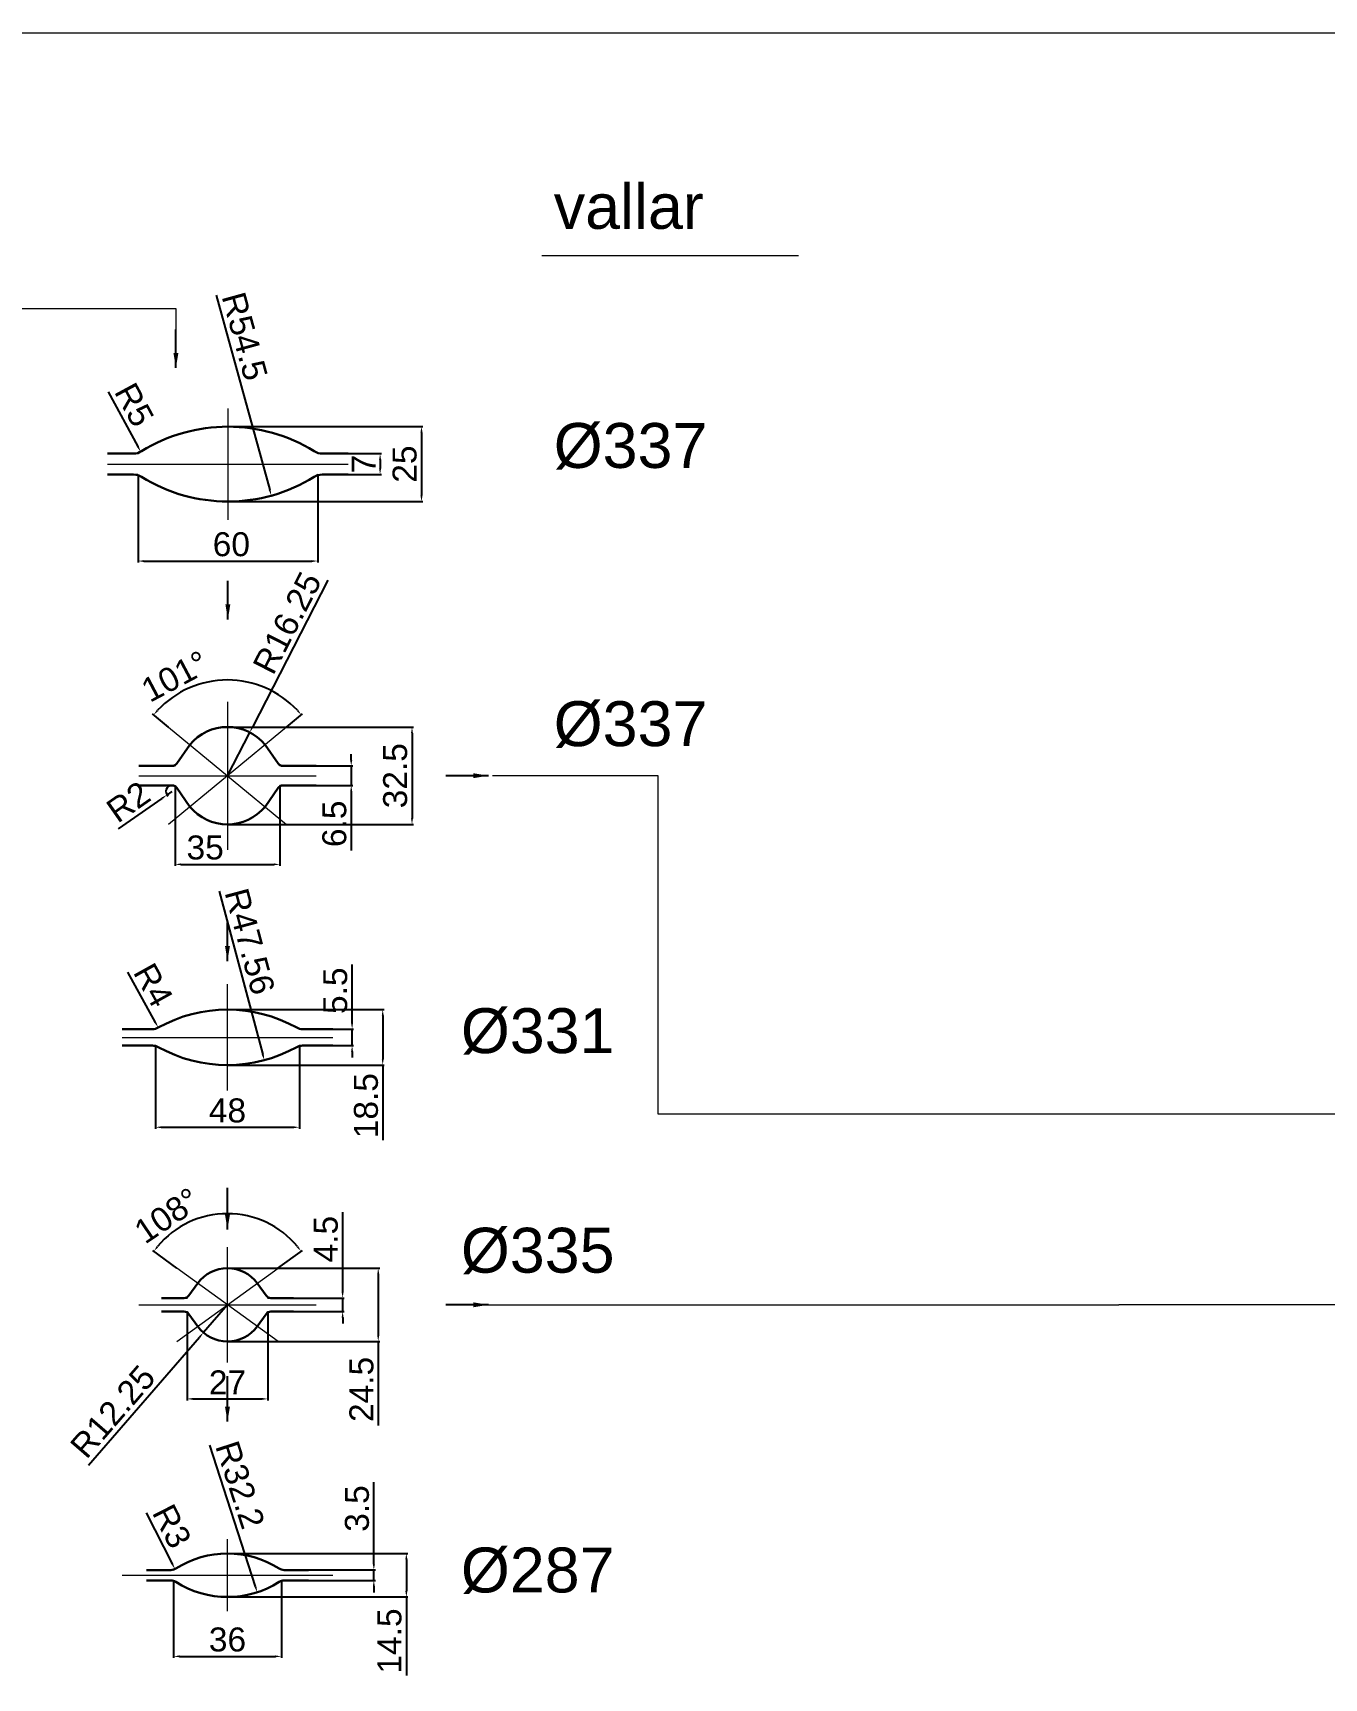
# Model space of a CAD drawing. Header units: millimetres. Extents: x 1526 to 31626, y -4643 to 9189.
# Drawn here: x 29523 to 30385, y 1767 to 2865 of the extents above; entities that cross this region are included whole.
import ezdxf

# ---------------------------------------------------------------- set-up
doc = ezdxf.new("R2010")
doc.units = ezdxf.units.MM
for name, color, linetype, lineweight in [('图层1', 7, 'Continuous', 30), ('图层2', 1, 'Continuous', 13), ('图层4', 250, 'Continuous', 13)]:
    doc.layers.add(name, color=color, linetype=linetype, lineweight=lineweight)
doc.styles.get("Standard").update_dxf_attribs({"font": 'arial.ttf'})
doc.dimstyles.new('ISO-25', dxfattribs={"dimtxt": 2.5, "dimasz": 2.5, "dimexe": 1.25, "dimexo": 0.625, "dimtad": 1, "dimtxsty": 'Standard', "dimcen": 2.5, "dimadec": 0, "dimazin": 0, "dimtfac": 1, "dimtmove": 0, "dimatfit": 3, "dimfxl": 1, "dimarcsym": 0})
doc.dimstyles.new('ISO-25$0', dxfattribs={"dimscale": 2, "dimtxt": 4, "dimasz": 3, "dimexe": 0.5, "dimexo": 0, "dimgap": 1, "dimtad": 1, "dimtxsty": 'Standard', "dimcen": 3, "dimclrd": 150, "dimclre": 150, "dimadec": 0, "dimazin": 0, "dimtfac": 1, "dimtmove": 0, "dimatfit": 3, "dimfxl": 1, "dimlwd": -1, "dimarcsym": 0})
doc.dimstyles.new('ISO-25$4', dxfattribs={"dimscale": 3, "dimtxt": 4, "dimasz": 1, "dimexe": 0, "dimexo": 1, "dimtad": 1, "dimtih": 1, "dimtoh": 1, "dimtxsty": 'Standard', "dimcen": 2, "dimclrd": 5, "dimclre": 5, "dimclrt": 3, "dimadec": 0, "dimazin": 0, "dimtfac": 1, "dimtmove": 0, "dimatfit": 3, "dimfxl": 1, "dimarcsym": 0})

# ---------------------------------------------------------------- blocks, each defined once
blk = doc.blocks.new('*D1124')
at = {"layer": 'Defpoints', "color": 0, "transparency": 16777216}
for p in [(29653.1, 2213.1), (29653.1, 2176.1), (29756.7, 2176.1)]:
    blk.add_point(p, dxfattribs=at)
at = {"layer": '图层4', "color": 0, "lineweight": -2, "transparency": 16777216}
for p, q in [((29653.1, 2213.1), (29757.7, 2213.1)), ((29756.7, 2209.1), (29756.7, 2180.1)), ((29653.1, 2176.1), (29757.7, 2176.1)), ((29756.7, 2176.1), (29756.7, 2125.9))]:
    blk.add_line(p, q, dxfattribs=at)
at = {"layer": '图层4', "color": 0, "transparency": 16777216}
for points in [[(29756.1, 2209.1), (29757.4, 2209.1), (29756.7, 2213.1)], [(29756.1, 2180.1), (29757.4, 2180.1), (29756.7, 2176.1)]]:
    blk.add_solid(points, dxfattribs=at)
at = {"layer": '图层4', "color": 0, "lineweight": 13, "transparency": 16777216, "insert": (29745.6, 2149), "char_height": 16, "attachment_point": 5, "rotation": 90}
blk.add_mtext('18.5', dxfattribs=at)
blk = doc.blocks.new('*D1125')
at = {"layer": 'Defpoints', "color": 0, "transparency": 16777216}
for p in [(29723.4, 2200.1), (29736.3, 2200.1), (29723.4, 2189.1)]:
    blk.add_point(p, dxfattribs=at)
at = {"layer": '图层4', "color": 0, "lineweight": -2, "transparency": 16777216}
for p, q in [((29736.3, 2204.1), (29736.3, 2243.3)), ((29723.4, 2200.1), (29737.3, 2200.1)), ((29736.3, 2189.1), (29736.3, 2200.1)), ((29723.4, 2189.1), (29737.3, 2189.1)), ((29736.3, 2185.1), (29736.3, 2181.1))]:
    blk.add_line(p, q, dxfattribs=at)
at = {"layer": '图层4', "color": 0, "transparency": 16777216}
for points in [[(29735.6, 2204.1), (29736.9, 2204.1), (29736.3, 2200.1)], [(29735.6, 2185.1), (29736.9, 2185.1), (29736.3, 2189.1)]]:
    blk.add_solid(points, dxfattribs=at)
at = {"layer": '图层4', "color": 0, "lineweight": 13, "transparency": 16777216, "insert": (29725.1, 2225.7), "char_height": 16, "attachment_point": 5, "rotation": 90}
blk.add_mtext('5.5', dxfattribs=at)
blk = doc.blocks.new('*D1126')
at = {"layer": 'Defpoints', "color": 0, "transparency": 16777216}
for p in [(29605.1, 2189.1), (29701.1, 2189.1), (29701.1, 2134.6)]:
    blk.add_point(p, dxfattribs=at)
at = {"layer": '图层4', "color": 0, "lineweight": -2, "transparency": 16777216}
for p, q in [((29605.1, 2189.1), (29605.1, 2133.6)), ((29701.1, 2189.1), (29701.1, 2133.6)), ((29609.1, 2134.6), (29697.1, 2134.6))]:
    blk.add_line(p, q, dxfattribs=at)
at = {"layer": '图层4', "color": 0, "transparency": 16777216}
for points in [[(29609.1, 2135.2), (29609.1, 2133.9), (29605.1, 2134.6)], [(29697.1, 2135.2), (29697.1, 2133.9), (29701.1, 2134.6)]]:
    blk.add_solid(points, dxfattribs=at)
at = {"layer": '图层4', "color": 0, "lineweight": 13, "transparency": 16777216, "insert": (29653.1, 2145.7), "char_height": 16, "attachment_point": 5}
blk.add_mtext('48', dxfattribs=at)
blk = doc.blocks.new('*D1127')
at = {"layer": 'Defpoints', "color": 0, "transparency": 16777216}
for p in [(29653.1, 2271.2), (29677.7, 2179.3)]:
    blk.add_point(p, dxfattribs=at)
at = {"layer": '图层4', "color": 0, "lineweight": -2, "transparency": 16777216}
blk.add_line((29647.5, 2292.1), (29676.7, 2183.2), dxfattribs=at)
at = {"layer": '图层4', "color": 0, "transparency": 16777216}
blk.add_solid([(29677.3, 2183.4), (29676, 2183), (29677.7, 2179.3)], dxfattribs=at)
at = {"layer": '图层4', "color": 0, "lineweight": 13, "transparency": 16777216, "insert": (29668, 2258.6), "char_height": 16, "attachment_point": 5, "rotation": 284.9844}
blk.add_mtext('R47.56', dxfattribs=at)
blk = doc.blocks.new('*D1128')
at = {"layer": 'Defpoints', "color": 0, "transparency": 16777216}
for p in [(29603, 2208.1), (29606.9, 2201.1)]:
    blk.add_point(p, dxfattribs=at)
at = {"layer": '图层4', "color": 0, "lineweight": -2, "transparency": 16777216}
blk.add_line((29586.4, 2238), (29604.9, 2204.6), dxfattribs=at)
at = {"layer": '图层4', "color": 0, "transparency": 16777216}
blk.add_solid([(29605.5, 2204.9), (29604.4, 2204.3), (29606.9, 2201.1)], dxfattribs=at)
at = {"layer": '图层4', "color": 0, "lineweight": 13, "transparency": 16777216, "insert": (29603.7, 2229.5), "char_height": 16, "attachment_point": 5, "rotation": 299.0817}
blk.add_mtext('R4', dxfattribs=at)
blk = doc.blocks.new('*D1129')
at = {"layer": 'Defpoints', "color": 0, "transparency": 16777216}
for p in [(29671.9, 2073.9), (29619.4, 2040.6), (29686.8, 2040.6), (29619.4, 1991.6), (29686.8, 1991.6)]:
    blk.add_point(p, dxfattribs=at)
at = {"layer": '图层4', "color": 0, "lineweight": -2, "transparency": 16777216}
for p, q in [((29619.4, 2040.6), (29603.2, 2052.4)), ((29686.8, 2040.6), (29703.1, 2052.4))]:
    blk.add_line(p, q, dxfattribs=at)
blk.add_arc((29653.1, 2016.1), 60.8, 39.7731, 140.2269, dxfattribs=at)
at = {"layer": '图层4', "color": 0, "transparency": 16777216}
for points in [[(29606.9, 2054.5), (29605.9, 2055.3), (29604, 2051.8)], [(29700.3, 2055.3), (29699.3, 2054.5), (29702.3, 2051.8)]]:
    blk.add_solid(points, dxfattribs=at)
at = {"layer": '图层4', "color": 0, "lineweight": 13, "transparency": 16777216, "insert": (29612.8, 2075.6), "char_height": 16, "attachment_point": 5, "rotation": 34.1259}
blk.add_mtext('108%%D', dxfattribs=at)
blk = doc.blocks.new('*D1130')
at = {"layer": 'Defpoints', "color": 0, "transparency": 16777216}
for p in [(29626.1, 2011.6), (29680.1, 2011.6), (29680.1, 1953.3)]:
    blk.add_point(p, dxfattribs=at)
at = {"layer": '图层4', "color": 0, "lineweight": -2, "transparency": 16777216}
for p, q in [((29626.1, 2011.6), (29626.1, 1952.3)), ((29680.1, 2011.6), (29680.1, 1952.3)), ((29630.1, 1953.3), (29676.1, 1953.3))]:
    blk.add_line(p, q, dxfattribs=at)
at = {"layer": '图层4', "color": 0, "transparency": 16777216}
for points in [[(29630.1, 1953.9), (29630.1, 1952.6), (29626.1, 1953.3)], [(29676.1, 1953.9), (29676.1, 1952.6), (29680.1, 1953.3)]]:
    blk.add_solid(points, dxfattribs=at)
at = {"layer": '图层4', "color": 0, "lineweight": 13, "transparency": 16777216, "insert": (29653.1, 1964.3), "char_height": 16, "attachment_point": 5}
blk.add_mtext('27', dxfattribs=at)
blk = doc.blocks.new('*D1131')
at = {"layer": 'Defpoints', "color": 0, "transparency": 16777216}
for p in [(29697.2, 2020.6), (29730, 2020.6), (29697.2, 2011.6)]:
    blk.add_point(p, dxfattribs=at)
at = {"layer": '图层4', "color": 0, "lineweight": -2, "transparency": 16777216}
for p, q in [((29730, 2024.6), (29730, 2077.8)), ((29697.2, 2020.6), (29731, 2020.6)), ((29730, 2011.6), (29730, 2020.6)), ((29697.2, 2011.6), (29731, 2011.6)), ((29730, 2007.6), (29730, 2003.6))]:
    blk.add_line(p, q, dxfattribs=at)
at = {"layer": '图层4', "color": 0, "transparency": 16777216}
for points in [[(29729.3, 2024.6), (29730.6, 2024.6), (29730, 2020.6)], [(29729.3, 2007.6), (29730.6, 2007.6), (29730, 2011.6)]]:
    blk.add_solid(points, dxfattribs=at)
at = {"layer": '图层4', "color": 0, "lineweight": 13, "transparency": 16777216, "insert": (29718.8, 2059.9), "char_height": 16, "attachment_point": 5, "rotation": 90}
blk.add_mtext('4.5', dxfattribs=at)
blk = doc.blocks.new('*D1132')
at = {"layer": 'Defpoints', "color": 0, "transparency": 16777216}
for p in [(29653.1, 2040.6), (29653.1, 1991.6), (29753.7, 1991.6)]:
    blk.add_point(p, dxfattribs=at)
at = {"layer": '图层4', "color": 0, "lineweight": -2, "transparency": 16777216}
for p, q in [((29653.1, 2040.6), (29754.7, 2040.6)), ((29753.7, 2036.6), (29753.7, 1995.6)), ((29653.1, 1991.6), (29754.7, 1991.6)), ((29753.7, 1991.6), (29753.7, 1935.6))]:
    blk.add_line(p, q, dxfattribs=at)
at = {"layer": '图层4', "color": 0, "transparency": 16777216}
for points in [[(29753.1, 2036.6), (29754.4, 2036.6), (29753.7, 2040.6)], [(29753.1, 1995.6), (29754.4, 1995.6), (29753.7, 1991.6)]]:
    blk.add_solid(points, dxfattribs=at)
at = {"layer": '图层4', "color": 0, "lineweight": 13, "transparency": 16777216, "insert": (29742.6, 1959.6), "char_height": 16, "attachment_point": 5, "rotation": 90}
blk.add_mtext('24.5', dxfattribs=at)
blk = doc.blocks.new('*D1133')
at = {"layer": 'Defpoints', "color": 0, "transparency": 16777216}
for p in [(29617.1, 1832.1), (29689.1, 1832.1), (29689.1, 1781.4)]:
    blk.add_point(p, dxfattribs=at)
at = {"layer": '图层4', "color": 0, "lineweight": -2, "transparency": 16777216}
for p, q in [((29617.1, 1832.1), (29617.1, 1780.4)), ((29689.1, 1832.1), (29689.1, 1780.4)), ((29621.1, 1781.4), (29685.1, 1781.4))]:
    blk.add_line(p, q, dxfattribs=at)
at = {"layer": '图层4', "color": 0, "transparency": 16777216}
for points in [[(29621.1, 1782.1), (29621.1, 1780.8), (29617.1, 1781.4)], [(29685.1, 1782.1), (29685.1, 1780.8), (29689.1, 1781.4)]]:
    blk.add_solid(points, dxfattribs=at)
at = {"layer": '图层4', "color": 0, "lineweight": 13, "transparency": 16777216, "insert": (29653.1, 1792.6), "char_height": 16, "attachment_point": 5}
blk.add_mtext('36', dxfattribs=at)
blk = doc.blocks.new('*D1134')
at = {"layer": 'Defpoints', "color": 0, "transparency": 16777216}
for p in [(29653.1, 1850.1), (29653.1, 1821.1), (29772.5, 1821.1)]:
    blk.add_point(p, dxfattribs=at)
at = {"layer": '图层4', "color": 0, "lineweight": -2, "transparency": 16777216}
for p, q in [((29653.1, 1850.1), (29773.5, 1850.1)), ((29772.5, 1846.1), (29772.5, 1825.1)), ((29653.1, 1821.1), (29773.5, 1821.1)), ((29772.5, 1821.1), (29772.5, 1768.6))]:
    blk.add_line(p, q, dxfattribs=at)
at = {"layer": '图层4', "color": 0, "transparency": 16777216}
for points in [[(29771.8, 1846.1), (29773.2, 1846.1), (29772.5, 1850.1)], [(29771.8, 1825.1), (29773.2, 1825.1), (29772.5, 1821.1)]]:
    blk.add_solid(points, dxfattribs=at)
at = {"layer": '图层4', "color": 0, "lineweight": 13, "transparency": 16777216, "insert": (29761.3, 1791.7), "char_height": 16, "attachment_point": 5, "rotation": 90}
blk.add_mtext('14.5', dxfattribs=at)
blk = doc.blocks.new('*D1135')
at = {"layer": 'Defpoints', "color": 0, "transparency": 16777216}
for p in [(29707.2, 1839.1), (29750.8, 1839.1), (29707.2, 1832.1)]:
    blk.add_point(p, dxfattribs=at)
at = {"layer": '图层4', "color": 0, "lineweight": -2, "transparency": 16777216}
for p, q in [((29750.8, 1843.1), (29750.8, 1897.7)), ((29707.2, 1839.1), (29751.8, 1839.1)), ((29750.8, 1832.1), (29750.8, 1839.1)), ((29707.2, 1832.1), (29751.8, 1832.1)), ((29750.8, 1828.1), (29750.8, 1824.1))]:
    blk.add_line(p, q, dxfattribs=at)
at = {"layer": '图层4', "color": 0, "transparency": 16777216}
for points in [[(29750.1, 1843.1), (29751.5, 1843.1), (29750.8, 1839.1)], [(29750.1, 1828.1), (29751.5, 1828.1), (29750.8, 1832.1)]]:
    blk.add_solid(points, dxfattribs=at)
at = {"layer": '图层4', "color": 0, "lineweight": 13, "transparency": 16777216, "insert": (29739.6, 1880.1), "char_height": 16, "attachment_point": 5, "rotation": 90}
blk.add_mtext('3.5', dxfattribs=at)
blk = doc.blocks.new('*D1136')
at = {"layer": 'Defpoints', "color": 0, "transparency": 16777216}
for p in [(29615.3, 1845.1), (29618.1, 1839.7)]:
    blk.add_point(p, dxfattribs=at)
at = {"layer": '图层4', "color": 0, "lineweight": -2, "transparency": 16777216}
blk.add_line((29598.8, 1877.3), (29616.2, 1843.3), dxfattribs=at)
at = {"layer": '图层4', "color": 0, "transparency": 16777216}
blk.add_solid([(29616.8, 1843.6), (29615.6, 1843), (29618.1, 1839.7)], dxfattribs=at)
at = {"layer": '图层4', "color": 0, "lineweight": 13, "transparency": 16777216, "insert": (29616, 1868.3), "char_height": 16, "attachment_point": 5, "rotation": 297.1256}
blk.add_mtext('R3', dxfattribs=at)
blk = doc.blocks.new('*D1053')
at = {"layer": 'Defpoints', "color": 0, "transparency": 16777216}
for p in [(29653.1, 1885.5), (29673, 1824.2)]:
    blk.add_point(p, dxfattribs=at)
at = {"layer": '图层4', "color": 0, "lineweight": -2, "transparency": 16777216}
blk.add_line((29641.2, 1922.3), (29671.7, 1828), dxfattribs=at)
at = {"layer": '图层4', "color": 0, "transparency": 16777216}
blk.add_solid([(29672.4, 1828.2), (29671.1, 1827.8), (29673, 1824.2)], dxfattribs=at)
at = {"layer": '图层4', "color": 0, "lineweight": 13, "transparency": 16777216, "insert": (29661.5, 1895.9), "char_height": 16, "attachment_point": 5, "rotation": 287.9537}
blk.add_mtext('R32.2', dxfattribs=at)
blk = doc.blocks.new('*D1189')
at = {"layer": 'Defpoints', "color": 0, "transparency": 16777216}
for p in [(29590.5, 2594.2), (29595.2, 2585.4)]:
    blk.add_point(p, dxfattribs=at)
at = {"layer": '图层4', "color": 0, "lineweight": -2, "transparency": 16777216}
blk.add_line((29573.5, 2625.5), (29593.3, 2588.9), dxfattribs=at)
at = {"layer": '图层4', "color": 0, "transparency": 16777216}
blk.add_solid([(29593.9, 2589.3), (29592.7, 2588.6), (29595.2, 2585.4)], dxfattribs=at)
at = {"layer": '图层4', "color": 0, "lineweight": 13, "transparency": 16777216, "insert": (29590.9, 2616.8), "char_height": 16, "attachment_point": 5, "rotation": 298.4489}
blk.add_mtext('R5', dxfattribs=at)
blk = doc.blocks.new('*D1190')
at = {"layer": 'Defpoints', "color": 0, "transparency": 16777216}
for p in [(29653.4, 2661.2), (29682.4, 2556.1)]:
    blk.add_point(p, dxfattribs=at)
at = {"layer": '图层4', "color": 0, "lineweight": -2, "transparency": 16777216}
blk.add_line((29645.5, 2689.9), (29681.3, 2560), dxfattribs=at)
at = {"layer": '图层4', "color": 0, "transparency": 16777216}
blk.add_solid([(29681.9, 2560.2), (29680.7, 2559.8), (29682.4, 2556.1)], dxfattribs=at)
at = {"layer": '图层4', "color": 0, "lineweight": 13, "transparency": 16777216, "insert": (29664.6, 2662.5), "char_height": 16, "attachment_point": 5, "rotation": 285.4166}
blk.add_mtext('R54.5', dxfattribs=at)
blk = doc.blocks.new('*D1191')
at = {"layer": 'Defpoints', "color": 0, "transparency": 16777216}
for p in [(29733.7, 2584.2), (29733.7, 2570.2), (29755, 2570.2)]:
    blk.add_point(p, dxfattribs=at)
at = {"layer": '图层4', "color": 0, "lineweight": -2, "transparency": 16777216}
for p, q in [((29733.7, 2584.2), (29756, 2584.2)), ((29733.7, 2570.2), (29756, 2570.2)), ((29755, 2580.2), (29755, 2574.2))]:
    blk.add_line(p, q, dxfattribs=at)
at = {"layer": '图层4', "color": 0, "transparency": 16777216}
for points in [[(29754.3, 2580.2), (29755.6, 2580.2), (29755, 2584.2)], [(29754.3, 2574.2), (29755.6, 2574.2), (29755, 2570.2)]]:
    blk.add_solid(points, dxfattribs=at)
at = {"layer": '图层4', "color": 0, "lineweight": 13, "transparency": 16777216, "insert": (29744, 2577.2), "char_height": 16, "attachment_point": 5, "rotation": 90}
blk.add_mtext('7', dxfattribs=at)
blk = doc.blocks.new('*D1192')
at = {"layer": 'Defpoints', "color": 0, "transparency": 16777216}
for p in [(29653.4, 2602.2), (29653.4, 2552.2), (29782.6, 2552.2)]:
    blk.add_point(p, dxfattribs=at)
at = {"layer": '图层4', "color": 0, "lineweight": -2, "transparency": 16777216}
for p, q in [((29653.4, 2602.2), (29783.6, 2602.2)), ((29782.6, 2598.2), (29782.6, 2556.2)), ((29653.4, 2552.2), (29783.6, 2552.2))]:
    blk.add_line(p, q, dxfattribs=at)
at = {"layer": '图层4', "color": 0, "transparency": 16777216}
for points in [[(29781.9, 2598.2), (29783.3, 2598.2), (29782.6, 2602.2)], [(29781.9, 2556.2), (29783.3, 2556.2), (29782.6, 2552.2)]]:
    blk.add_solid(points, dxfattribs=at)
at = {"layer": '图层4', "color": 0, "lineweight": 13, "transparency": 16777216, "insert": (29771.4, 2577.2), "char_height": 16, "attachment_point": 5, "rotation": 90}
blk.add_mtext('25', dxfattribs=at)
blk = doc.blocks.new('*D1193')
at = {"layer": 'Defpoints', "color": 0, "transparency": 16777216}
for p in [(29593.4, 2570.2), (29713.4, 2570.2), (29713.4, 2512.5)]:
    blk.add_point(p, dxfattribs=at)
at = {"layer": '图层4', "color": 0, "lineweight": -2, "transparency": 16777216}
for p, q in [((29593.4, 2570.2), (29593.4, 2511.5)), ((29713.4, 2570.2), (29713.4, 2511.5)), ((29597.4, 2512.5), (29709.4, 2512.5))]:
    blk.add_line(p, q, dxfattribs=at)
at = {"layer": '图层4', "color": 0, "transparency": 16777216}
for points in [[(29597.4, 2513.1), (29597.4, 2511.8), (29593.4, 2512.5)], [(29709.4, 2513.1), (29709.4, 2511.8), (29713.4, 2512.5)]]:
    blk.add_solid(points, dxfattribs=at)
at = {"layer": '图层4', "color": 0, "lineweight": 13, "transparency": 16777216, "insert": (29655.7, 2523.6), "char_height": 16, "attachment_point": 5}
blk.add_mtext('60', dxfattribs=at)
blk = doc.blocks.new('*D1194')
at = {"layer": 'Defpoints', "color": 0, "transparency": 16777216}
for p in [(29618.1, 2362.7), (29688.1, 2362.7), (29688.1, 2310)]:
    blk.add_point(p, dxfattribs=at)
at = {"layer": '图层4', "color": 0, "lineweight": -2, "transparency": 16777216}
for p, q in [((29618.1, 2362.7), (29618.1, 2309)), ((29688.1, 2362.7), (29688.1, 2309)), ((29622.1, 2310), (29684.1, 2310))]:
    blk.add_line(p, q, dxfattribs=at)
at = {"layer": '图层4', "color": 0, "transparency": 16777216}
for points in [[(29622.1, 2310.7), (29622.1, 2309.4), (29618.1, 2310)], [(29684.1, 2310.7), (29684.1, 2309.4), (29688.1, 2310)]]:
    blk.add_solid(points, dxfattribs=at)
at = {"layer": '图层4', "color": 0, "lineweight": 13, "transparency": 16777216, "insert": (29638.2, 2321.2), "char_height": 16, "attachment_point": 5}
blk.add_mtext('35', dxfattribs=at)
blk = doc.blocks.new('*D1060')
at = {"layer": 'Defpoints', "color": 0, "transparency": 16777216}
for p in [(29653.1, 2401.7), (29653.1, 2336.7), (29776.3, 2336.7)]:
    blk.add_point(p, dxfattribs=at)
at = {"layer": '图层4', "color": 0, "lineweight": -2, "transparency": 16777216}
for p, q in [((29653.1, 2401.7), (29777.3, 2401.7)), ((29776.3, 2397.7), (29776.3, 2340.7)), ((29653.1, 2336.7), (29777.3, 2336.7))]:
    blk.add_line(p, q, dxfattribs=at)
at = {"layer": '图层4', "color": 0, "transparency": 16777216}
for points in [[(29775.6, 2397.7), (29776.9, 2397.7), (29776.3, 2401.7)], [(29775.6, 2340.7), (29776.9, 2340.7), (29776.3, 2336.7)]]:
    blk.add_solid(points, dxfattribs=at)
at = {"layer": '图层4', "color": 0, "lineweight": 13, "transparency": 16777216, "insert": (29765.1, 2369.2), "char_height": 16, "attachment_point": 5, "rotation": 90}
blk.add_mtext('32.5', dxfattribs=at)
blk = doc.blocks.new('*D1195')
at = {"layer": 'Defpoints', "color": 0, "transparency": 16777216}
for p in [(29712.3, 2375.7), (29712.3, 2362.7), (29735.7, 2362.7)]:
    blk.add_point(p, dxfattribs=at)
at = {"layer": '图层4', "color": 0, "lineweight": -2, "transparency": 16777216}
for p, q in [((29735.7, 2379.7), (29735.7, 2383.7)), ((29712.3, 2375.7), (29736.7, 2375.7)), ((29735.7, 2375.7), (29735.7, 2362.7)), ((29712.3, 2362.7), (29736.7, 2362.7)), ((29735.7, 2358.7), (29735.7, 2319.4))]:
    blk.add_line(p, q, dxfattribs=at)
at = {"layer": '图层4', "color": 0, "transparency": 16777216}
for points in [[(29735, 2379.7), (29736.4, 2379.7), (29735.7, 2375.7)], [(29735, 2358.7), (29736.4, 2358.7), (29735.7, 2362.7)]]:
    blk.add_solid(points, dxfattribs=at)
at = {"layer": '图层4', "color": 0, "lineweight": 13, "transparency": 16777216, "insert": (29724.5, 2337.1), "char_height": 16, "attachment_point": 5, "rotation": 90}
blk.add_mtext('6.5', dxfattribs=at)
blk = doc.blocks.new('*D1196')
at = {"layer": 'Defpoints', "color": 0, "transparency": 16777216}
for p in [(29668, 2398.1), (29653.1, 2369.2)]:
    blk.add_point(p, dxfattribs=at)
at = {"layer": '图层4', "color": 0, "lineweight": -2, "transparency": 16777216}
for p, q in [((29720.1, 2499.7), (29669.8, 2401.7)), ((29653.1, 2369.2), (29668, 2398.1))]:
    blk.add_line(p, q, dxfattribs=at)
at = {"layer": '图层4', "color": 0, "transparency": 16777216}
blk.add_solid([(29669.2, 2402), (29670.4, 2401.4), (29668, 2398.1)], dxfattribs=at)
at = {"layer": '图层4', "color": 0, "lineweight": 13, "transparency": 16777216, "insert": (29693, 2471.2), "char_height": 16, "attachment_point": 5, "rotation": 62.8075}
blk.add_mtext('R16.25', dxfattribs=at)
blk = doc.blocks.new('*D1197')
at = {"layer": 'Defpoints', "color": 0, "transparency": 16777216}
for p in [(29671.6, 2430.3), (29613.7, 2401.7), (29692.5, 2401.7), (29613.7, 2336.7), (29692.5, 2336.7)]:
    blk.add_point(p, dxfattribs=at)
at = {"layer": '图层4', "color": 0, "lineweight": -2, "transparency": 16777216}
for p, q in [((29613.7, 2401.7), (29603.1, 2410.5)), ((29692.5, 2401.7), (29703.2, 2410.5))]:
    blk.add_line(p, q, dxfattribs=at)
blk.add_arc((29653.1, 2369.2), 63.9, 43.0893, 136.9107, dxfattribs=at)
at = {"layer": '图层4', "color": 0, "transparency": 16777216}
for points in [[(29607, 2412.4), (29606, 2413.3), (29603.8, 2409.8)], [(29700.3, 2413.3), (29699.3, 2412.4), (29702.4, 2409.8)]]:
    blk.add_solid(points, dxfattribs=at)
at = {"layer": '图层4', "color": 0, "lineweight": 13, "transparency": 16777216, "insert": (29618, 2435.5), "char_height": 16, "attachment_point": 5, "rotation": 27.9379}
blk.add_mtext('101%%D', dxfattribs=at)
blk = doc.blocks.new('*D1198')
at = {"layer": 'Defpoints', "color": 0, "transparency": 16777216}
for p in [(29612.8, 2356.4), (29616, 2358.7)]:
    blk.add_point(p, dxfattribs=at)
at = {"layer": '图层4', "color": 0, "lineweight": -2, "transparency": 16777216}
for p, q in [((29580.3, 2333.7), (29609.5, 2354.1)), ((29616, 2358.7), (29612.8, 2356.4))]:
    blk.add_line(p, q, dxfattribs=at)
blk.add_arc((29616, 2358.7), 4, 90, 229.3759, dxfattribs=at)
at = {"layer": '图层4', "color": 0, "transparency": 16777216}
blk.add_solid([(29609.1, 2354.7), (29609.9, 2353.6), (29612.8, 2356.4)], dxfattribs=at)
at = {"layer": '图层4', "color": 0, "lineweight": 13, "transparency": 16777216, "insert": (29586.9, 2351.8), "char_height": 16, "attachment_point": 5, "rotation": 35.052}
blk.add_mtext('R2', dxfattribs=at)
blk = doc.blocks.new('*D1200')
at = {"layer": 'Defpoints', "color": 0, "transparency": 16777216}
for p in [(29653.1, 2016.1), (29637.1, 1997.6)]:
    blk.add_point(p, dxfattribs=at)
at = {"layer": '图层4', "color": 0, "lineweight": -2, "transparency": 16777216}
for p, q in [((29653.1, 2016.1), (29637.1, 1997.6)), ((29560.4, 1909), (29634.5, 1994.5))]:
    blk.add_line(p, q, dxfattribs=at)
at = {"layer": '图层4', "color": 0, "transparency": 16777216}
blk.add_solid([(29634, 1995), (29635, 1994.1), (29637.1, 1997.6)], dxfattribs=at)
at = {"layer": '图层4', "color": 0, "lineweight": 13, "transparency": 16777216, "insert": (29576.6, 1944.8), "char_height": 16, "attachment_point": 5, "rotation": 49.1031}
blk.add_mtext('R12.25', dxfattribs=at)

msp = doc.modelspace()

# ---------------------------------------------------------------- linework, layer by layer
at = {"lineweight": 13}
for p, q in [((29862.97631, 2716.49429), (30034.14925, 2716.49429)), ((29328.97023, 2680.97922), (29618.70909, 2680.97922)), ((29618.70909, 2680.97922), (29618.70909, 2641.3661)), ((29940.62273, 2369.22195), (29830.02209, 2369.22195)), ((29940.62273, 2143.35985), (29940.62273, 2369.22195)), ((31331.0917, 2143.35985), (29940.62273, 2143.35985)), ((29822.91873, 2016.07077), (30248.02532, 2016.07077)), ((30776.82932, 2016.07077), (30248.02532, 2016.07077))]:
    msp.add_line(p, q, dxfattribs=at)
msp.add_lwpolyline([(28374.49255, 2864.98897), (31626.47761, 2864.98897), (31626.47761, 763.88539), (28374.49255, 763.88539)], close=True, dxfattribs=at)
at = {"layer": '图层1', "color": 0, "lineweight": 13}
for p, q in [((29593.38168, 2584.21278), (29590.45315, 2584.21278)), ((29593.38168, 2584.21278), (29595.74126, 2585.72538)), ((29713.38168, 2584.21278), (29711.0221, 2585.72538)), ((29713.38168, 2584.21278), (29716.31021, 2584.21278)), ((29593.38168, 2570.21278), (29590.45315, 2570.21278)), ((29593.38168, 2570.21278), (29595.74126, 2568.70017)), ((29713.38168, 2570.21278), (29711.0221, 2568.70017)), ((29713.38168, 2570.21278), (29716.31021, 2570.21278))]:
    msp.add_line(p, q, dxfattribs=at)
at = {"layer": '图层2', "lineweight": 13, "ltscale": 3}
for p, q in [((29653.38168, 2614.40974), (29653.38168, 2540.01581)), ((29573.06923, 2577.21278), (29733.69413, 2577.21278)), ((29653.11698, 2418.61588), (29653.11698, 2319.82802)), ((29613.69132, 2401.72195), (29692.54263, 2336.72195)), ((29692.54263, 2401.72195), (29613.69132, 2336.72195)), ((29593.95373, 2369.22195), (29712.28022, 2369.22195)), ((29653.11698, 2159.09592), (29653.11698, 2230.08958)), ((29582.79049, 2194.59275), (29723.44346, 2194.59275)), ((29653.11698, 1977.57394), (29653.11698, 2054.5676)), ((29619.39562, 1991.57077), (29686.83833, 2040.57077)), ((29686.83833, 1991.57077), (29619.39562, 2040.57077)), ((29593.95373, 2016.07077), (29712.28022, 2016.07077)), ((29653.11698, 1811.5705), (29653.11698, 1859.56733)), ((29653.11698, 1811.5705), (29653.11698, 1859.56733)), ((29582.79049, 1835.56892), (29723.44346, 1835.56892))]:
    msp.add_line(p, q, dxfattribs=at)
at = {"layer": '图层2', "color": 0, "lineweight": 30}
for p, q in [((29573.06923, 2584.21278), (29590.45315, 2584.21278)), ((29716.31021, 2584.21278), (29733.69413, 2584.21278)), ((29573.06923, 2570.21278), (29590.45315, 2570.21278)), ((29716.31021, 2570.21278), (29733.69413, 2570.21278)), ((29628.03918, 2389.89449), (29619.3113, 2377.42788)), ((29678.19478, 2389.89449), (29686.92265, 2377.42788)), ((29593.95373, 2375.72195), (29616.03453, 2375.72195)), ((29690.19943, 2375.72195), (29712.28022, 2375.72195)), ((29593.95373, 2362.72195), (29616.03453, 2362.72195)), ((29619.3113, 2361.01602), (29628.03918, 2348.54941)), ((29678.19478, 2348.54941), (29686.92265, 2361.01602)), ((29690.19943, 2362.72195), (29712.28022, 2362.72195)), ((29582.79049, 2200.09275), (29602.99712, 2200.09275)), ((29703.23683, 2200.09275), (29723.44346, 2200.09275)), ((29582.79049, 2189.09275), (29602.99712, 2189.09275)), ((29703.23683, 2189.09275), (29723.44346, 2189.09275)), ((29609.01512, 2020.57077), (29624.0765, 2020.57077)), ((29633.29606, 2030.47151), (29627.31478, 2022.22268)), ((29672.93789, 2030.47151), (29678.91917, 2022.22268)), ((29682.15745, 2020.57077), (29697.21883, 2020.57077)), ((29609.01512, 2011.57077), (29624.0765, 2011.57077)), ((29627.31478, 2009.91887), (29633.29606, 2001.67003)), ((29678.91917, 2009.91887), (29672.93789, 2001.67003)), ((29682.15745, 2011.57077), (29697.21883, 2011.57077)), ((29599.05929, 1839.06892), (29615.32809, 1839.06892)), ((29690.90586, 1839.06892), (29707.17466, 1839.06892)), ((29599.05929, 1832.06892), (29615.32809, 1832.06892)), ((29690.90586, 1832.06892), (29707.17466, 1832.06892))]:
    msp.add_line(p, q, dxfattribs=at)
for centre, radius, start, end in [((29653.38168, 2493.21278), 109, 58.07483354, 121.92516646), ((29590.45315, 2594.21278), 10, 270, 301.92516646), ((29716.31021, 2594.21278), 10, 238.07483354, 270), ((29590.45315, 2560.21278), 10, 58.07483354, 90), ((29716.31021, 2560.21278), 10, 90, 121.92516646), ((29653.38168, 2661.21278), 109, 238.07483354, 301.92516646), ((29653.11698, 2369.22195), 32.5, 39.5, 140.5), ((29616.03453, 2379.72195), 4, 270, 325.00412303), ((29690.19943, 2379.72195), 4, 214.99587697, 270), ((29616.03453, 2358.72195), 4, 34.99587697, 90), ((29690.19943, 2358.72195), 4, 90, 145.00412303), ((29653.11698, 2369.22195), 32.5, 219.5, 320.5), ((29653.11698, 2117.97737), 95.11538, 60.91831501, 119.08168499), ((29602.99712, 2208.09275), 8, 270, 299.08168499), ((29703.23683, 2208.09275), 8, 240.91831501, 270), ((29602.99712, 2181.09275), 8, 60.91831501, 90), ((29653.11698, 2271.20814), 95.11538, 240.91831501, 299.08168499), ((29703.23683, 2181.09275), 8, 90, 119.08168499), ((29653.11698, 2016.07077), 24.5, 36, 144), ((29624.0765, 2024.57077), 4, 270, 324.05391269), ((29682.15745, 2024.57077), 4, 215.94608731, 270), ((29624.0765, 2007.57077), 4, 35.94608731, 90), ((29682.15745, 2007.57077), 4, 90, 144.05391269), ((29653.11698, 2016.07077), 24.5, 216, 324), ((29653.11698, 1785.65983), 64.40909, 57.54040867, 122.45959133), ((29615.32809, 1845.06892), 6, 270, 302.45959133), ((29690.90586, 1845.06892), 6, 237.54040867, 270), ((29615.32809, 1826.06892), 6, 57.54040867, 90), ((29653.11698, 1885.47801), 64.40909, 237.54040867, 302.45959133), ((29690.90586, 1826.06892), 6, 90, 122.45959133)]:
    msp.add_arc(centre, radius, start, end, dxfattribs=at)
at = {"layer": '图层4', "color": 5, "lineweight": 13}
for p, q in [((29616.03453, 2375.72195), (29618.11698, 2375.72195)), ((29618.11698, 2375.72195), (29619.3113, 2377.42788)), ((29688.11698, 2375.72195), (29686.92265, 2377.42788)), ((29690.19943, 2375.72195), (29688.11698, 2375.72195)), ((29616.03453, 2362.72195), (29618.11698, 2362.72195)), ((29618.11698, 2362.72195), (29619.3113, 2361.01602)), ((29688.11698, 2362.72195), (29686.92265, 2361.01602)), ((29690.19943, 2362.72195), (29688.11698, 2362.72195)), ((29602.99712, 2200.09275), (29605.11698, 2200.09275)), ((29605.11698, 2200.09275), (29606.88557, 2201.10133)), ((29701.11698, 2200.09275), (29699.34838, 2201.10133)), ((29701.11698, 2200.09275), (29703.23683, 2200.09275)), ((29602.99712, 2189.09275), (29605.11698, 2189.09275)), ((29605.11698, 2189.09275), (29606.88557, 2188.08418)), ((29701.11698, 2189.09275), (29699.34838, 2188.08418)), ((29701.11698, 2189.09275), (29703.23683, 2189.09275)), ((29624.0765, 2020.57077), (29626.11698, 2020.57077)), ((29626.11698, 2020.57077), (29627.31478, 2022.22268)), ((29678.91917, 2022.22268), (29680.11698, 2020.57077)), ((29680.11698, 2020.57077), (29682.15745, 2020.57077)), ((29624.0765, 2011.57077), (29626.11698, 2011.57077)), ((29626.11698, 2011.57077), (29627.31478, 2009.91887)), ((29678.91917, 2009.91887), (29680.11698, 2011.57077)), ((29680.11698, 2011.57077), (29682.15745, 2011.57077)), ((29617.11698, 1839.06892), (29615.32809, 1839.06892)), ((29617.11698, 1839.06892), (29618.54832, 1840.0063)), ((29689.11698, 1839.06892), (29687.68564, 1840.0063)), ((29690.90586, 1839.06892), (29689.11698, 1839.06892)), ((29615.32809, 1832.06892), (29617.11698, 1832.06892)), ((29617.11698, 1832.06892), (29618.54832, 1831.13154)), ((29689.11698, 1832.06892), (29687.68564, 1831.13154)), ((29689.11698, 1832.06892), (29690.90586, 1832.06892))]:
    msp.add_line(p, q, dxfattribs=at)

# ---------------------------------------------------------------- texts
at = {"color": 5, "lineweight": 13}
for s, p in [('vallar', (29870.87711, 2734.19405)), ('%%C337', (29870.87711, 2574.61899)), ('%%C337', (29870.87711, 2388.93707)), ('%%C331', (29808.93354, 2184.04668)), ('%%C335', (29808.93354, 2037.51167)), ('%%C287', (29808.93354, 1824.08421))]:
    msp.add_text(s, height=30, dxfattribs=at).set_placement(p)

# ---------------------------------------------------------------- dimensions: what is measured, and where the dimension line sits
at = {"layer": '图层4', "color": 0, "lineweight": 13}
for center, mpoint, text, picture, middle in [((29653.38168, 2661.21278), (29682.35774, 2556.13477), 'R54.5', '*D1190', (29653.83725, 2659.56072)), ((29590.45315, 2594.21278), (29595.2169, 2585.42035), 'R5', '*D1189', (29581.08445, 2611.50454)), ((29653.11698, 2369.22195), (29667.96888, 2398.12992), 'R16.25', '*D1196', (29702.89582, 2466.11228)), ((29653.11698, 2271.20814), (29677.70961, 2179.32703), 'R47.56', '*D1127', (29657.2533, 2255.75433)), ((29602.99712, 2208.09275), (29606.88557, 2201.10133), 'R4', '*D1128', (29594.08609, 2224.11476)), ((29653.11698, 2016.07077), (29637.07684, 1997.55148), 'R12.25', '*D1200', (29585.04185, 1937.47401)), ((29653.11698, 1885.47801), (29672.97101, 1824.20527), 'R32.2', '*D1053', (29650.86341, 1892.43288)), ((29615.32809, 1845.06892), (29618.06374, 1839.72886), 'R3', '*D1136', (29606.05727, 1863.16578))]:
    dim = msp.add_radius_dim(center=center, mpoint=mpoint, text=text, dimstyle='ISO-25$4', override={"dimscale": 1, "dimtxt": 16, "dimasz": 4, "dimexe": 1, "dimexo": 0, "dimgap": 3, "dimtih": 0, "dimtoh": 0, "dimcen": 2.5, "dimclrd": 0, "dimclre": 0, "dimclrt": 0}, dxfattribs=at)
    dim.commit()
    dim.dimension.update_dxf_attribs({"geometry": picture, "text_midpoint": middle, "dimtype": 164})
for base, p1, p2, text, picture, middle in [((29782.61455, 2552.21278), (29653.38168, 2602.21278), (29653.38168, 2552.21278), '25', '*D1192', (29782.61455, 2577.21278)), ((29754.95559, 2570.21278), (29733.69413, 2584.21278), (29733.69413, 2570.21278), '7', '*D1191', (29754.95559, 2577.21278)), ((29776.25916, 2336.72195), (29653.11698, 2401.72195), (29653.11698, 2336.72195), '32.5', '*D1060', (29776.25916, 2369.22195)), ((29729.97485, 2020.57077), (29697.21883, 2011.57077), (29697.21883, 2020.57077), '4.5', '*D1131', (29729.97485, 2059.88496)), ((29753.7261, 1991.57077), (29653.11698, 2040.57077), (29653.11698, 1991.57077), '24.5', '*D1132', (29753.7261, 1959.57077)), ((29750.79998, 1839.06892), (29707.17466, 1832.06892), (29707.17466, 1839.06892), '3.5', '*D1135', (29750.79998, 1880.11848)), ((29772.49771, 1821.06892), (29653.11698, 1850.06892), (29653.11698, 1821.06892), '14.5', '*D1134', (29772.49771, 1791.73558))]:
    dim = msp.add_linear_dim(base=base, p1=p1, p2=p2, angle=90, text=text, dimstyle='ISO-25$0', override={"dimscale": 1, "dimtxt": 16, "dimasz": 4, "dimexe": 1, "dimgap": 3, "dimcen": 2.5, "dimclrd": 0, "dimclre": 0, "dimlwd": 65534}, dxfattribs=at)
    dim.commit()
    dim.dimension.update_dxf_attribs({"geometry": picture, "text_midpoint": middle, "dimtype": 160})
for base, p1, p2, text, dimstyle, override, picture, middle in [((29713.38168, 2512.46732), (29593.38168, 2570.21278), (29713.38168, 2570.21278), '60', 'ISO-25$0', {"dimscale": 1, "dimtxt": 16, "dimasz": 4, "dimexe": 1, "dimgap": 3, "dimcen": 2.5, "dimclrd": 0, "dimclre": 0, "dimlwd": 65534}, '*D1193', (29655.69348, 2512.46732)), ((29688.11698, 2310.02568), (29618.11698, 2362.72195), (29688.11698, 2362.72195), '35', 'ISO-25', {"dimtxt": 16, "dimasz": 4, "dimexe": 1, "dimexo": 0, "dimgap": 3}, '*D1194', (29638.24091, 2310.02568)), ((29701.11698, 2134.56404), (29605.11698, 2189.09275), (29701.11698, 2189.09275), '48', 'ISO-25$0', {"dimscale": 1, "dimtxt": 16, "dimasz": 4, "dimexe": 1, "dimgap": 3, "dimcen": 2.5, "dimclrd": 0, "dimclre": 0, "dimlwd": 65534}, '*D1126', (29653.11698, 2134.56404)), ((29680.11698, 1953.25952), (29626.11698, 2011.57077), (29680.11698, 2011.57077), '27', 'ISO-25$0', {"dimscale": 1, "dimtxt": 16, "dimasz": 4, "dimexe": 1, "dimgap": 3, "dimcen": 2.5, "dimclrd": 0, "dimclre": 0, "dimlwd": 65534}, '*D1130', (29653.11698, 1953.25952)), ((29689.11698, 1781.43005), (29617.11698, 1832.06892), (29689.11698, 1832.06892), '36', 'ISO-25$0', {"dimscale": 1, "dimtxt": 16, "dimasz": 4, "dimexe": 1, "dimgap": 3, "dimcen": 2.5, "dimclrd": 0, "dimclre": 0, "dimlwd": 65534}, '*D1133', (29653.11698, 1781.43005))]:
    dim = msp.add_linear_dim(base=base, p1=p1, p2=p2, text=text, dimstyle=dimstyle, override=override, dxfattribs=at)
    dim.commit()
    dim.dimension.update_dxf_attribs({"geometry": picture, "text_midpoint": middle, "dimtype": 160})
for base, line1, line2, text, picture, middle in [((29671.61064, 2430.34737), ((29692.54263, 2401.72195), (29613.69132, 2336.72195)), ((29613.69132, 2401.72195), (29692.54263, 2336.72195)), '101%%D', '*D1197', (29623.19677, 2425.64104)), ((29671.89064, 2073.85016), ((29619.39562, 1991.57077), (29686.83833, 2040.57077)), ((29686.83833, 1991.57077), (29619.39562, 2040.57077)), '108%%D', '*D1129', (29619.0338, 2066.36237))]:
    dim = msp.add_angular_dim_2l(base=base, line1=line1, line2=line2, text=text, dimstyle='ISO-25', override={"dimtxt": 16, "dimasz": 4, "dimexe": 1, "dimexo": 0, "dimgap": 3}, dxfattribs=at)
    dim.commit()
    dim.dimension.update_dxf_attribs({"geometry": picture, "text_midpoint": middle, "dimtype": 162})
for base, p1, p2, text, picture, middle in [((29735.69332, 2362.72195), (29712.28022, 2375.72195), (29712.28022, 2362.72195), '6.5', '*D1195', (29724.52416, 2337.05346)), ((29736.25684, 2200.09275), (29723.44346, 2189.09275), (29723.44346, 2200.09275), '5.5', '*D1125', (29725.12041, 2225.71758)), ((29756.73492, 2176.09275), (29653.11698, 2213.09275), (29653.11698, 2176.09275), '18.5', '*D1124', (29745.56576, 2149.00544))]:
    dim = msp.add_linear_dim(base=base, p1=p1, p2=p2, angle=90, text=text, dimstyle='ISO-25$0', override={"dimscale": 1, "dimtxt": 16, "dimasz": 4, "dimexe": 1, "dimgap": 3, "dimcen": 2.5, "dimclrd": 0, "dimclre": 0, "dimlwd": 65534}, dxfattribs=at)
    dim.commit()
    dim.dimension.update_dxf_attribs({"geometry": picture, "text_midpoint": middle})
dim = msp.add_radius_dim(center=(29616.03453, 2358.72195), mpoint=(29612.76, 2356.42467), text='R2', dimstyle='ISO-25$4', override={"dimscale": 1, "dimtxt": 16, "dimasz": 4, "dimexe": 1, "dimexo": 0, "dimgap": 3, "dimtih": 0, "dimtoh": 0, "dimcen": 2.5, "dimclrd": 0, "dimclre": 0, "dimclrt": 0}, dxfattribs=at)
dim.commit()
dim.dimension.update_dxf_attribs({"geometry": '*D1198', "text_midpoint": (29586.92507, 2351.77696)})

# ---------------------------------------------------------------- leaders
at = {"layer": '图层4', "color": 1, "lineweight": 13}
for points in [[(29618.70909, 2641.3661), (29618.70909, 2667.03769)], [(29653.38168, 2473.55119), (29653.38168, 2499.22278)], [(29827.21817, 2369.22195), (29798.7942, 2369.22195)], [(29653.11698, 2245.53655), (29653.11698, 2271.20814)], [(29653.11698, 2066.24002), (29653.11698, 2094.04248)], [(29827.21817, 2016.07077), (29798.7942, 2016.07077)], [(29653.11698, 1938.13841), (29653.11698, 1968.38062)]]:
    msp.add_leader(points, dimstyle='ISO-25', override={"dimtxt": 7, "dimasz": 10, "dimexe": 1, "dimexo": 0, "dimgap": 2.5}, dxfattribs=at)

doc.saveas('drawing.dxf')
